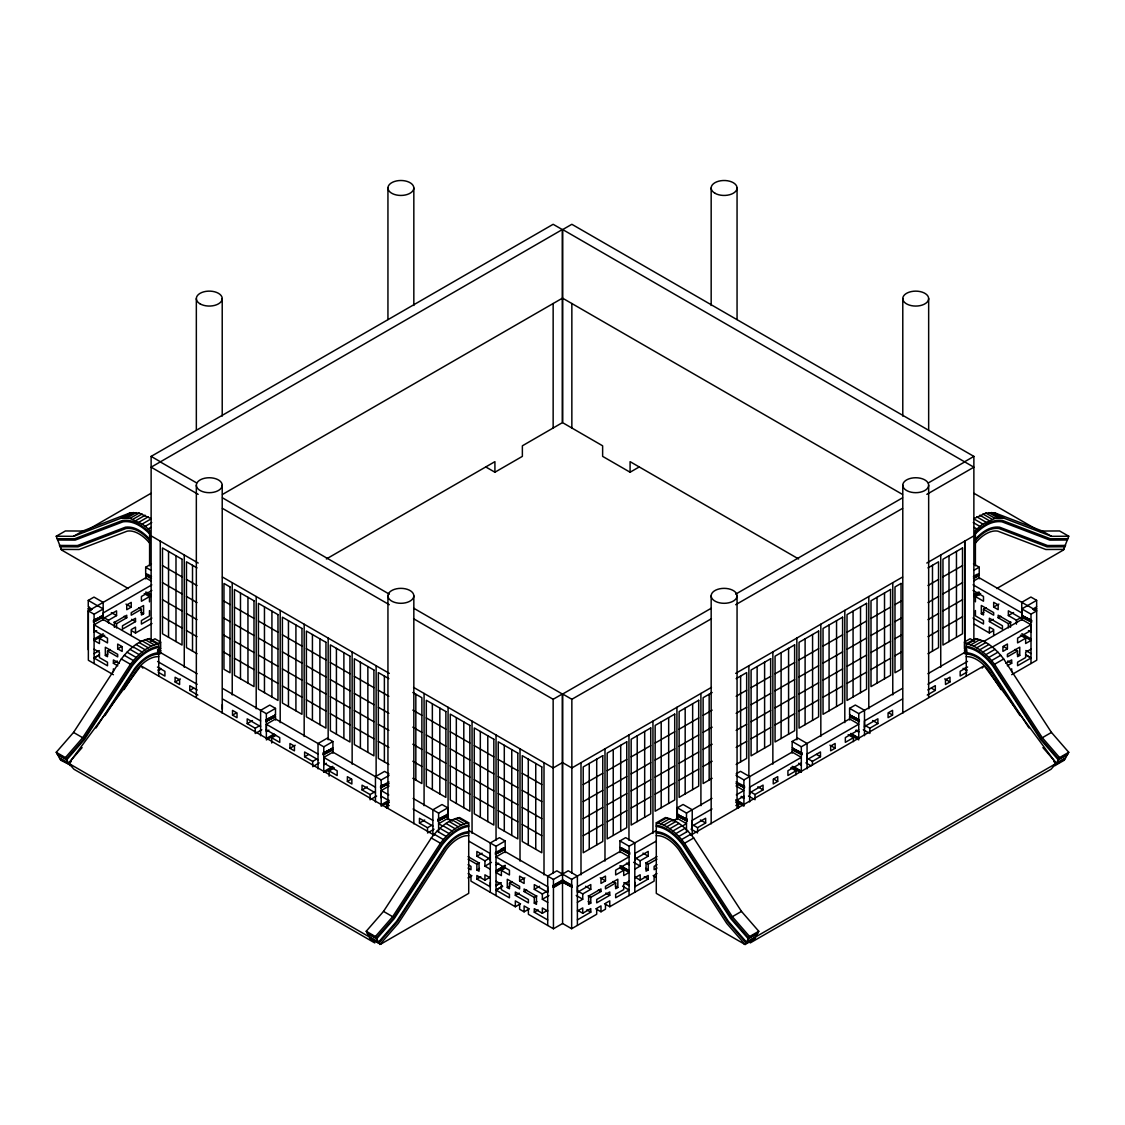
<?xml version="1.0" encoding="UTF-8"?>
<svg xmlns="http://www.w3.org/2000/svg" width="1125" height="1125" viewBox="0 0 1125 1125"><rect width="100%" height="100%" fill="white"/><g stroke="black" fill="none" stroke-linecap="round" stroke-linejoin="round"><path stroke-width="1.5" d="M973.87 641.039L973.87 456.398L571.852 224.297L562.697 229.57L562.697 422.705L602.634 445.809L602.634 456.37L630.084 472.219L630.084 461.658L798.637 558.97M94.092 663.567L94.092 624.811L103.247 619.523L141.244 641.461M103.106 620.367L103.148 612.956L151.791 584.873M332.916 753.173L332.916 749.742L323.198 754.692L323.198 753.047L332.916 748.097L332.916 741.544L323.775 746.831L275.498 718.973L266.358 724.261L266.316 731.616L268.931 730.111M389.039 775.448L381.192 779.977L332.916 752.133L323.775 757.406L323.733 764.775L326.348 763.256M381.15 797.92L381.192 790.566L389.039 786.038M634.767 860.906L634.809 853.495L656.086 841.205M692.184 827.747L692.227 820.336L711.984 808.931M749.602 794.602L749.644 787.191L801.323 757.35L792.169 752.077L743.906 779.92L736.059 775.392M807.019 761.456L807.061 754.045L858.741 724.205L849.6 718.917L801.323 746.775L792.169 741.487L792.169 748.041L801.9 752.991L801.9 754.636L792.169 749.686L792.169 753.117M864.45 728.297L864.492 720.886L902.489 698.948M490.289 886.598L490.331 882.394M1031.006 663.511L1031.006 624.755L1021.852 619.467L983.855 641.405M996.652 588.572L1063.406 550.027L1068.75 536.231L1059.595 530.958L1042.312 531.042L994.542 512.775L985.88 513.098L973.688 518.78L982.828 524.053L995.034 518.386L1003.683 518.062L1051.467 536.33L1068.75 536.231M758.77 931.261L749.616 936.548L745.088 944.494L656.283 893.362L656.283 822.825L665.423 817.552C677.278 819.802 686.587 828.717 693.703 837.97L741.487 911.405L758.77 931.261L754.242 939.206L745.088 944.494L726.736 923.4L678.67 849.53A30.727 17.747 60 0 0 656.705 835.622L656.283 835.664M1059.483 762.188L1054.252 765.197L1055.067 765.534L1059.595 757.589L1068.75 752.302L1051.467 732.431L1003.683 658.997C996.567 649.758 987.258 640.842 975.403 638.578L966.263 643.866L966.263 675.872M1055.067 765.534L1064.222 760.247L1068.75 752.302M124.003 689.583L136.35 670.556A30.727 17.747 -60 0 1 158.316 656.648L158.737 656.691M65.517 762.188L70.748 765.197L60.778 760.247L56.25 752.302L73.533 732.431L121.317 658.997C128.433 649.758 137.742 640.842 149.597 638.578L158.737 643.866L158.737 675.872M69.933 765.534L65.405 757.589L82.688 737.719L130.458 664.284C137.588 655.031 146.897 646.116 158.737 643.866M96.005 727.945L134.578 668.672C140.512 661.008 148.598 653.428 158.737 652.711M105.047 715.584L135.169 669.291C140.92 661.866 148.852 654.469 158.737 654.019M383.513 911.405L431.297 837.97C438.412 828.717 447.722 819.802 459.577 817.552L468.717 822.825L468.717 893.362L380.728 944.17L370.758 939.206L366.23 931.261L383.513 911.405L392.667 916.678L440.438 843.244C447.567 834.005 456.877 825.089 468.717 822.825M68.822 763.425L369.647 937.111L374.766 942.919L73.941 769.233L68.822 763.425L140.836 665.761L434.067 835.059M975.403 543.122L975.825 542.602A30.727 17.747 -60 0 1 997.805 531.141L1045.856 549.506L1064.222 549.408M82.097 747.591L68.569 763.13L59.414 757.856M71.283 761.316L69.019 763.931L59.864 758.644M468.717 835.664L468.295 835.622A30.727 17.747 -60 0 0 446.33 849.53L398.264 923.4L379.913 944.494L375.384 936.548L392.667 916.678M982.125 668.081L984.164 665.761L1056.178 763.425L1051.059 769.233L750.234 942.919L755.353 937.111L1056.178 763.425M975.403 539.142C981.478 532.462 990 525.923 999.577 527.189L1047.544 545.527L1065.586 545.442M975.403 540.45C981.281 533.827 989.592 527.288 998.986 528.497L1046.995 546.848L1065.136 546.75M982.828 524.053L975.403 530.297L975.403 565.791M975.403 532.603C982.477 525.544 992.095 518.962 1002.586 520.509L1050.413 538.791L1067.906 538.692M975.403 533.855C982.294 526.894 991.702 520.327 1001.995 521.817L1049.85 540.112L1067.456 540.014M151.13 641.039L151.13 456.398L553.148 224.297L562.303 229.57L562.303 422.705L522.366 445.809L522.366 456.37L494.916 472.219L485.761 466.945M562.303 229.57L151.13 467.184L198.155 494.339M56.25 536.231L65.405 530.958L82.688 531.042L130.458 512.775L139.12 513.098L151.312 518.78L142.172 524.053L129.966 518.386L121.317 518.062L73.533 536.33L56.25 536.231L61.594 550.027L128.348 588.572M73.533 536.33L82.688 531.042M84.009 531.97L150.863 493.383M121.317 518.062L130.458 512.775M124.27 517.767L133.411 512.48M127.055 517.88L136.209 512.592M129.966 518.386L139.12 513.098M132.961 519.258L142.116 513.97M136.012 520.509L145.167 515.222M139.092 522.112L148.233 516.825M142.172 524.053L145.223 526.331L151.748 522.562M145.223 526.331L148.205 528.919L150.82 527.4M222.511 494.423L562.303 298.238M92.18 609.216L88.256 606.952L88.256 600.398L93.994 597.094L103.148 602.367L103.247 619.523M150.905 576.83L145.673 573.806L145.673 567.253L151.425 563.934M145.673 573.806L146.25 575.114L151.481 578.138M88.256 649.744L88.256 608.597L91.448 609.778M145.673 578.883L146.25 575.114M113.4 674.719L88.355 660.262L88.355 610.917L145.673 577.842L150.905 580.852M88.355 610.917L94.092 614.222L103.247 608.948L97.509 605.63M103.247 617.133L93.516 622.097L93.516 620.452L97.439 618.188M100.055 616.683L103.247 615.502L93.516 620.452M93.516 622.097L102.67 616.809L102.67 615.164M103.148 618.595L116.564 610.861L116.564 615.6L108.506 620.255L108.506 622.898M151.847 590.484L141.412 596.503L141.412 601.256L149.47 596.602L149.47 601.875M131.231 607.134L126.745 609.722L126.745 604.983L131.231 602.381L131.231 607.134L126 604.111M94.05 632.166L96.666 630.661M113.948 622.167L116.564 623.672L126.745 617.794L126.745 615.248L114.398 622.378L114.398 627.328M141.412 609.314L131.231 615.206L131.231 612.661L143.578 605.531L143.578 613.786L141.412 615.038L141.412 609.314L138.811 607.809M94.05 639.028L103.205 633.755M103.247 635.203L94.092 640.491L99.45 643.57L99.45 638.297L104.681 635.273M135.52 621.605L122.456 629.156L122.456 625.795L135.52 618.258L135.52 621.605L131.597 619.341M151.847 618.075L141.412 624.094L141.412 620.564L149.47 615.909L149.47 610.58M94.05 653.611L99.281 650.587M131.597 630.759L135.52 633.023L151.959 623.531M94.092 657.858L99.323 654.848M99.323 655.031L94.092 658.041L107.508 665.789L107.508 662.245L99.45 657.605L99.45 652.275L94.092 649.181M107.508 651.009L117.689 656.888L117.689 654.342L105.342 647.227L105.342 655.481L107.508 656.719L107.508 651.009L110.123 649.505M105.342 655.481L107.958 653.977M117.689 648.83L122.175 651.417L122.175 646.664L117.689 644.077L117.689 648.83L121.613 646.566M151.003 641.039L154.927 638.775L160.664 642.094L160.664 648.647L158.048 650.166M119.208 663.3L113.4 659.939L113.4 663.3L117.323 661.036M156.741 644.358L160.664 642.094M157.472 649.828L160.664 648.647M157.472 651.473L160.664 650.292L160.664 653.723M158.048 651.797L160.664 650.292M158.048 654.188L160.664 652.683L197.142 673.734M326.363 558.97L494.916 461.658L494.916 472.219M158.048 669.867L160.664 668.348M158.175 670.683L160.791 669.178M175.106 681.975L179.592 684.562L179.592 679.823L175.106 677.236L175.106 681.975L180.338 678.952M197.227 690.005L189.788 685.702L189.788 690.441L193.711 688.177M630.084 472.219L639.239 466.945M232.523 715.12L237.023 717.722L237.023 712.969L232.523 710.381L232.523 715.12L236.447 712.856M260.606 726.595L247.205 718.847L247.205 723.6L252.436 720.577M222.637 688.458L266.358 713.672L275.498 708.398L275.498 714.952L265.781 719.902L265.781 721.547L275.498 716.597L275.498 720.014M265.781 719.902L275.498 714.952M265.781 721.547L275.498 716.597M247.205 723.6L255.263 728.255L260.494 725.231M256.57 732.783L261.802 729.759M266.316 738.478L274.148 733.95M266.358 739.941L275.498 734.653M271.702 743.02L271.702 737.747L275.625 735.483M289.941 748.28L294.441 750.867L294.441 746.114L289.941 743.527L289.941 748.28L295.172 745.256M318.023 759.741L304.622 752.006L304.622 756.745L308.545 754.481M323.198 753.047L332.916 748.097M323.198 754.692L332.916 749.742M304.622 756.745L312.68 761.4L316.603 759.136M312.68 766.688L319.219 762.905M323.733 771.638L332.873 766.35M325.083 772.327L332.916 767.798M329.119 776.18L329.119 770.892L334.35 767.869M347.372 781.425L351.858 784.012L351.858 779.273L347.372 776.686L347.372 781.425L351.281 779.161M375.455 792.9L362.039 785.152L362.039 789.905L367.27 786.881M389.039 783.647L380.616 787.837L380.616 786.206L383.231 784.688M380.616 786.206L389.039 782.002M380.616 787.837L388.463 783.309M362.039 789.905L370.097 794.545L375.328 791.536M371.405 799.073L376.636 796.064M413.578 618.722L553.148 699.3L562.303 694.012L562.303 874.87M964.73 461.686L973.87 456.398M562.697 874.87L562.697 694.012L711.366 608.175M735.638 594.169L902.531 497.827M928.322 482.934L964.73 461.911M381.15 804.783L388.997 800.255M381.192 806.231L389.039 801.703M386.536 808.003L386.536 804.038L389.152 802.533M562.697 694.012L571.852 699.3L711.422 618.722M735.694 604.702L902.573 508.359M926.845 494.339L973.87 467.184L562.697 229.57M432.872 826.045L419.456 818.297L419.456 823.05L424.688 820.027M413.142 798.441L438.609 813.122L447.764 807.848L447.764 814.402L438.033 819.352L438.033 820.997L447.764 816.047L447.764 819.464M438.033 819.352L447.764 814.402M438.033 820.997L447.764 816.047M419.456 823.05L427.514 827.705L431.438 825.441M427.514 832.978L434.053 829.209M562.303 762.694L553.148 767.967L413.564 687.375M711.436 687.375L571.852 767.967L562.697 762.694M735.694 673.369L902.545 577.041M926.803 563.034L973.87 535.866M712.153 692.508L703.125 697.711L703.125 783.534L712.153 778.317M736.144 678.656L746.663 672.581L746.663 758.391L736.144 764.466M927.998 567.886L938.531 561.811L938.531 647.62L927.998 653.695M583.214 784.575L602.761 773.283M607.191 770.738L626.752 759.445M631.167 756.886L650.728 745.594M655.158 743.034L674.719 731.742M679.134 729.197L698.695 717.905M703.125 715.345L712.153 710.128M736.144 696.277L746.663 690.202M751.092 687.656L770.653 676.364M775.069 673.805L794.63 662.513M799.059 659.953L818.606 648.661M823.036 646.116L842.597 634.823M847.027 632.264L866.573 620.972M871.003 618.413L890.564 607.12M894.994 604.575L901.041 601.087M927.998 585.506L938.531 579.431M942.961 576.872L962.508 565.594M490.289 859.191L476.873 851.456L476.873 856.195L482.105 853.186M973.997 570.22L979.228 567.197L979.228 573.75L973.997 576.773M469.041 830.714L496.027 846.281L505.181 840.994L505.181 847.547L495.45 852.511L495.45 854.142L505.181 849.192L505.181 852.623M583.214 801.619L602.761 790.327M607.191 787.781L626.752 776.489M631.167 773.93L650.728 762.638M655.158 760.078L674.719 748.8M679.134 746.241L698.695 734.948M703.125 732.389L712.153 727.172M736.144 713.334L746.663 707.259M751.092 704.7L770.653 693.408M775.069 690.848L794.63 679.556M799.059 677.011L818.606 665.719M823.036 663.159L842.597 651.867M847.027 649.308L866.573 638.016M871.003 635.47L890.564 624.178M894.994 621.619L901.041 618.131M927.998 602.564L938.531 596.475M942.961 593.93L962.508 582.638M973.42 576.436L977.344 574.172M500.681 849.488L503.297 847.983M468.141 859.233L476.873 864.267L479.489 862.762M973.42 578.081L978.652 575.058L979.228 578.827M495.45 854.142L505.181 849.192M476.873 856.195L484.931 860.85L490.163 857.827M973.997 578.405L979.228 575.395M973.997 580.795L979.228 577.786L1027.491 605.63M476.873 864.267L476.873 869.977L479.489 868.472M484.931 860.85L484.931 866.137L491.47 862.355M468 877.936L471.923 875.672M496.027 864.745L498.642 863.241M490.163 877.134L484.931 880.158L476.873 875.503L476.873 879.047L480.797 876.783M583.214 818.677L602.761 807.384M607.191 804.825L626.752 793.533M631.167 790.973L650.728 779.681M655.158 777.136L674.719 765.844M679.134 763.284L698.695 751.992M703.125 749.433L712.153 744.23M736.144 730.378L746.663 724.303M751.092 721.744L770.653 710.452M775.069 707.892L794.63 696.614M799.059 694.055L818.606 682.762M823.036 680.203L842.597 668.911M847.027 666.366L866.573 655.073M871.003 652.514L890.564 641.222M894.994 638.663L901.041 635.175M927.998 619.608L938.531 613.533M942.961 610.973L962.508 599.681M973.997 594.534L977.92 592.27M496.027 870.609L505.181 865.322M973.997 595.041L979.228 592.031L979.228 595.097M496.027 871.116L505.181 865.828M505.181 867.263L496.027 872.536L501.384 875.63L501.384 870.342L505.294 868.078M973.997 596.475L979.228 593.452M975.431 601.833L975.431 596.545L980.648 593.522M496.027 885.178L499.95 882.914M496.027 885.684L501.258 882.675M583.214 835.72L602.761 824.428M607.191 821.869L626.752 810.577M631.167 808.031L650.728 796.739M655.158 794.18L674.719 782.888M679.134 780.328L698.695 769.036M703.125 766.491L712.153 761.273M736.144 747.422L746.663 741.347M751.092 738.788L770.653 727.495M775.069 724.95L794.63 713.658M799.059 711.098L818.606 699.806M823.036 697.247L842.597 685.969M847.027 683.409L866.573 672.117M871.003 669.558L890.564 658.266M894.994 655.72L901.041 652.219M927.998 636.652L938.531 630.577M942.961 628.017L962.508 616.725M496.027 889.917L502.566 886.148M502.566 886.331L496.027 890.1L509.442 897.834L509.442 894.305L501.384 889.65L501.384 884.32L496.027 881.227M509.442 883.069L519.623 888.947L519.623 886.402L507.277 879.272L507.277 887.527L509.442 888.778L509.442 883.069L512.044 881.55M983.489 609.258L993.67 615.15L993.67 612.605L981.323 605.475L981.323 613.73L983.489 614.981L983.489 609.258L986.105 607.753M507.277 887.527L509.892 886.022M981.323 613.73L983.939 612.225M519.623 880.875L524.109 883.462L524.109 878.723L519.623 876.136L519.623 880.875L524.855 877.866M993.67 607.078L998.156 609.666L998.156 604.927L993.67 602.325L993.67 607.078L998.902 604.055M515.334 895.359L528.398 902.897L528.398 899.536L515.334 891.998L515.334 895.359L519.258 893.095M989.381 621.548L1002.445 629.1L1002.445 625.739L989.381 618.202L989.381 621.548L993.305 619.284M524.109 891.534L534.291 897.412L534.291 903.136L536.456 904.373L536.456 896.119L524.109 888.989L524.109 891.534L526.725 890.03M1010.503 627.272L1010.503 622.322L998.156 615.192L998.156 617.737L1000.772 616.233M1022.33 610.847L1021.753 618.539L1008.352 610.805L1008.352 615.544L1013.569 612.534M577.392 925.397L577.392 886.641L629.072 856.814L619.917 851.527L571.655 879.37L556.861 870.834L547.706 876.108L547.706 892.35L534.291 884.602L534.291 889.355L539.522 886.331M619.917 852.567L619.917 849.136L629.648 854.086L629.648 852.455L619.917 847.491L619.917 840.938L625.655 837.633L634.809 842.906L634.809 892.252M677.334 819.422L677.334 815.991L687.066 820.941L687.066 819.295L677.334 814.345L677.334 807.792L683.086 804.473L692.227 809.761L692.227 835.102M736.186 773.817L740.503 771.328L749.644 776.602L749.644 801.942M792.169 741.487L797.92 738.169L807.061 743.456L807.061 768.797M849.6 719.958L849.6 716.541L859.317 721.491L859.317 719.845L849.6 714.895L849.6 708.342L855.337 705.023L864.492 710.311L864.492 735.652M967.05 650.109L964.434 648.591L964.434 642.038L970.172 638.719L974.095 640.983M1032.722 609.173L1036.645 606.909L1036.645 600.342L1021.852 608.892L1021.852 615.445L1031.569 620.395L1031.569 622.041L1021.852 617.091L1021.852 619.467M547.706 925.453L547.706 886.697L496.027 856.87L505.181 851.583L553.444 879.427L562.598 874.153M656.283 822.825L657.661 823.036L666.816 817.762M966.263 643.866L967.641 644.077L976.795 638.789M974.377 624.305L989.381 632.967L993.305 630.703M468.127 873.619L470.981 875.264L470.981 881.156L515.334 906.764L520.566 903.755M552.867 885.656L562.022 880.369L572.217 885.6L572.217 887.231L562.022 882.014L552.867 887.288L552.867 885.656L563.077 880.312L572.217 885.6M657.661 823.036L660.656 823.922L669.797 818.634M967.641 644.077L970.636 644.948L979.777 639.675M619.917 847.491L620.494 848.798L629.648 854.086M677.334 814.345L687.066 819.295M792.169 748.041L801.9 752.991M849.6 714.895L859.317 719.845M1021.852 615.445L1031.569 620.395M998.156 617.737L1008.352 623.616L1010.967 622.111M534.291 897.412L536.906 895.908M1033.453 609.722L1036.645 608.541L1036.744 660.206L1011.698 674.663M534.291 889.355L542.348 893.995L547.58 890.986M562.5 882.281L562.598 923.498L553.444 928.772L553.444 887.625L563.077 881.958L563.077 880.312M677.334 815.991L687.066 820.941M792.169 749.686L801.9 754.636M849.6 716.541L859.317 721.491M964.434 653.667L965.011 648.267M1008.352 615.544L1016.409 620.198L1021.627 617.189M1021.852 617.091L1031.569 622.041M1034.03 610.045L1036.645 608.541M660.656 823.922L663.708 825.159L672.848 819.886M970.636 644.948L973.688 646.2L982.828 640.913M619.917 840.938L629.072 846.225L656.058 830.658M672.778 821.011L677.334 818.381L686.489 823.655L681.933 826.284M677.334 807.792L686.489 813.08L711.956 798.384M849.6 708.342L858.741 713.616L902.447 688.402M927.956 673.678L964.434 652.627L967.05 654.131M1036.645 600.342L1030.908 597.038L1021.753 602.311L1021.753 608.864L1031.006 614.166L1036.744 610.861L1027.589 605.573M534.291 903.136L536.906 901.617M663.708 825.159L666.788 826.777L675.928 821.489M973.688 646.2L976.767 647.803L985.908 642.53M542.348 893.995L542.348 899.283L548.888 895.514M515.334 906.764L515.334 900.872L519.623 903.361L519.623 909.253L524.109 911.841L529.341 908.817M666.788 826.777L669.867 828.717L679.008 823.444M976.767 647.803L979.833 649.758L988.987 644.47M736.059 781.945L744.483 786.15L744.483 787.781L736.059 783.591M669.867 828.717L672.905 830.995L682.059 825.708M979.833 649.758L982.884 652.036L992.039 646.748M736.312 794.897L743.906 790.509L736.059 785.981M927.984 684.225L967.5 661.416M991.477 647.564L1031.006 624.755M547.58 910.294L542.348 913.303L534.291 908.662L534.291 912.192L538.214 909.928M672.905 830.995L675.9 833.569L685.055 828.295M982.884 652.036L985.88 654.609L995.034 649.322M629.072 862.453L615.656 870.202L615.656 874.941L623.714 870.286L623.714 875.573L629.072 872.48L619.917 867.206M634.809 859.134L648.211 851.4L648.211 856.139L640.167 860.794L634.936 857.77M692.227 825.989L705.642 818.241L705.642 822.994L697.584 827.648L693.661 825.384M736.453 800.452L743.906 796.148M749.644 792.844L763.059 785.095L763.059 789.848L755.002 794.489L749.77 791.48M801.323 763.003L787.922 770.738L787.922 775.491L795.98 770.836L795.98 774.802M807.061 759.684L820.477 751.95L820.477 756.689L812.419 761.344L808.495 759.08M858.741 729.858L845.339 737.592L845.339 742.345L853.397 737.691L853.397 741.642M864.492 726.539L877.894 718.791L877.894 723.544L869.836 728.198L864.605 725.175M927.858 689.948L935.311 685.645L935.311 690.384L927.253 695.039M967.627 666.998L960.173 671.288L960.173 676.041L966.881 672.159M675.9 833.569L678.811 836.437L687.966 831.15M985.88 654.609L988.791 657.464L997.945 652.191M577.519 890.93L582.736 893.939L590.794 889.298L590.794 884.545L577.392 892.294L577.392 876.066L568.237 870.778L562.5 874.097L562.598 880.706M605.475 880.819L600.989 883.406L600.989 878.667L605.475 876.08L605.475 880.819L600.244 877.809M735.877 805.542L738.563 803.981L738.563 807.947M777.727 781.369L773.241 783.956L773.241 779.217L777.727 776.63L777.727 781.369L773.803 779.105M835.144 748.223L830.658 750.811L830.658 746.072L835.144 743.47L835.144 748.223L829.927 745.2M892.561 715.064L888.075 717.666L888.075 712.913L892.561 710.325L892.561 715.064L888.652 712.8M949.992 681.919L945.492 684.506L945.492 679.767L949.992 677.18L949.992 681.919L944.761 678.895M1007.409 648.773L1002.923 651.361L1002.923 646.608L1007.409 644.02L1007.409 648.773L1003.486 646.509M1021.852 635.147L1031.006 640.434L1025.648 643.514L1025.648 638.241L1017.591 642.881L1017.591 638.142L1031.006 630.394L1031.006 622.364M678.811 836.437L681.609 839.545L690.75 834.258M988.791 657.464L991.589 660.572L1000.73 655.298M690.933 835.059L984.164 665.761M577.392 902.32L582.736 899.227L582.736 893.939M634.809 869.161L640.167 866.081L640.167 860.794M657.028 856.575L646.059 862.917L646.059 871.172L648.211 869.92L648.211 864.211L656.944 859.177M590.794 897.356L600.989 891.478L600.989 888.933L588.642 896.063L588.642 904.317L590.794 903.08L590.794 897.356L588.178 895.852M615.656 883.012L605.475 888.891L605.475 886.345L617.822 879.216L617.822 887.47L615.656 888.722L615.656 883.012L613.041 881.494M681.609 839.545L684.562 843.244L693.703 837.97M991.589 660.572L994.542 664.284L1003.683 658.997M1017.591 650.953L1007.409 656.831L1007.409 654.3L1019.756 647.17L1019.756 655.425L1017.591 656.677L1017.591 650.953L1014.975 649.448M657.014 864.661L654.117 866.334L654.117 869.695L657.014 868.008M1005.891 663.244L1011.698 659.883L1011.698 663.244L1007.339 665.761M577.392 911.011L582.736 907.917L582.736 913.247L577.519 910.237M629.072 881.17L623.714 884.264L623.714 889.594L615.656 894.248L615.656 897.778L629.072 890.044L622.533 886.092M634.809 877.866L640.167 874.772L640.167 880.102L634.936 877.078M1031.006 649.125L1025.648 652.219L1025.648 657.548L1017.591 662.189L1017.591 665.733L1031.006 657.984L1025.775 654.975M609.764 895.303L596.7 902.841L596.7 899.48L609.764 891.942L609.764 895.303L605.841 893.039M582.736 913.247L590.794 908.606L590.794 912.136L577.392 919.884M640.167 880.102L648.211 875.447L648.211 878.991L634.809 886.725M656.972 873.563L654.117 875.208L654.117 881.1L609.764 906.722L604.533 903.698M562.5 923.442L571.655 928.716L596.7 914.259L596.7 908.367L600.989 905.892L600.989 911.784L605.475 909.197L605.475 903.305L609.764 900.83L609.764 906.722M684.562 843.244L732.333 916.678L741.487 911.405M994.542 664.284L1042.312 737.719L1051.467 732.431M757.927 932.752L748.772 938.039L731.292 917.93L683.452 844.425C676.659 835.566 667.673 827.086 656.283 825.131M1067.906 753.792L1058.752 759.066L1041.272 738.97L993.431 665.452C986.639 656.606 977.653 648.112 966.263 646.172M757.477 933.553L748.322 938.827L730.73 918.605L682.875 845.044C676.237 836.423 667.42 828.141 656.283 826.383M1067.456 754.58L1058.302 759.867L1040.709 739.645L992.855 666.084C986.217 657.45 977.4 649.181 966.263 647.423M755.606 936.816L746.452 942.103L728.423 921.375L680.442 847.631C674.508 839.981 666.422 832.387 656.283 831.684M1065.586 757.856L1056.431 763.13L1042.903 747.591M755.156 937.617L746.002 942.891L727.861 922.036L679.866 848.264C674.1 840.839 666.169 833.442 656.283 832.978M1065.136 758.644L1055.981 763.931L1053.717 761.316M744.272 944.17L749.503 941.147M60.778 760.247L61.594 759.923M370.758 939.206L371.573 938.883M158.737 646.172C147.347 648.112 138.361 656.606 131.569 665.452L83.728 738.97L66.248 759.066L57.094 753.792M158.737 647.423C147.6 649.181 138.783 657.45 132.145 666.084L84.291 739.645L66.698 759.867L57.544 754.58M468.717 825.131C457.327 827.086 448.341 835.566 441.548 844.425L393.708 917.93L376.228 938.039L367.073 932.752M468.717 826.383C457.58 828.141 448.762 836.423 442.125 845.044L394.27 918.605L376.678 938.827L367.523 933.539M966.263 656.691L966.684 656.648A30.727 17.747 60 0 1 988.65 670.556L1000.997 689.583M468.717 831.684C458.578 832.387 450.492 839.981 444.558 847.631L396.577 921.375L378.548 942.103L369.394 936.816M468.717 832.978C458.831 833.442 450.9 840.825 445.134 848.264L397.139 922.036L378.998 942.891L369.844 937.617M57.094 538.692L74.588 538.791L122.414 520.509C132.905 518.962 142.523 525.544 149.597 532.603M57.544 540.014L75.15 540.112L123.005 521.817C133.298 520.327 142.706 526.894 149.597 533.855M59.414 545.442L77.456 545.527L125.423 527.189C135 525.923 143.522 532.462 149.597 539.142M59.864 546.75L78.005 546.848L126.014 528.497C135.408 527.288 143.719 533.827 149.597 540.45M60.778 549.408L79.144 549.506L127.195 531.141A30.727 17.747 60 0 1 149.175 542.602L149.597 543.122M966.263 652.711C976.402 653.428 984.488 661.008 990.422 668.672L1028.995 727.945M966.263 654.019C976.148 654.469 984.08 661.866 989.831 669.291L1019.953 715.584M1063.406 759.923L1064.222 760.247M753.427 938.883L754.242 939.206M1042.312 531.042L1051.467 536.33M974.138 493.383L1040.991 531.97M994.542 512.775L1003.683 518.062M991.589 512.48L1000.73 517.767M988.791 512.592L997.945 517.88M985.88 513.098L995.034 518.386M982.884 513.97L992.039 519.258M979.833 515.222L988.987 520.509M976.767 516.825L985.908 522.112M973.252 522.562L979.777 526.331M974.18 527.4L976.795 528.919M562.697 298.238L902.489 494.423M973.491 563.878L979.228 567.197M979.228 573.75L978.652 575.058M1036.645 606.909L1036.069 608.217M973.111 584.817L1021.753 612.9L1021.795 620.311M973.055 590.428L983.489 596.447L983.489 601.2L975.431 596.545M1028.433 630.605L1031.048 632.109M1021.894 633.698L1031.048 638.972M1020.417 635.217L1025.648 638.241M973.055 618.019L983.489 624.038L983.489 620.508L975.431 615.853L975.431 610.523M1025.817 650.531L1031.048 653.555M1025.775 654.792L1031.006 657.802M1017.141 653.92L1019.756 655.425M1007.775 660.98L1011.698 663.244M964.434 642.038L968.358 644.302M964.434 650.236L967.05 651.741M964.434 668.292L967.05 669.811M963 668.362L966.923 670.627M931.388 688.134L935.311 690.384M872.662 720.52L877.894 723.544M863.297 729.703L868.528 732.727M856.125 730.083L858.741 731.587M856.125 730.589L858.741 732.094M850.908 733.416L858.741 737.944M850.908 733.922L858.741 738.45M849.6 734.597L858.741 739.884M848.166 734.667L853.397 737.691M816.553 754.425L820.477 756.689M805.88 762.848L811.111 765.872M798.708 763.228L801.323 764.747M798.708 763.734L801.323 765.239M793.477 766.575L801.323 771.103M792.169 766.322L801.323 771.609M792.169 767.742L800.016 772.27M790.748 767.812L795.98 770.836M757.828 786.825L763.059 789.848M736.636 783.253L744.483 787.781M748.462 796.008L753.694 799.017M741.291 796.388L743.906 797.892M741.291 796.88L743.906 798.398M151.13 456.398L160.27 461.686M160.27 461.911L196.678 482.934M222.469 497.827L389.363 594.169M413.634 608.175L562.303 694.012M736.059 799.72L743.906 804.248M736.059 800.227L743.906 804.755M736.059 801.661L743.906 806.175M735.947 802.477L738.563 803.981M222.427 508.359L389.306 604.702M700.411 819.97L705.642 822.994M691.045 829.153L697.584 832.922M151.13 535.866L198.197 563.034M222.455 577.041L389.306 673.369M197.002 567.886L186.469 561.811L186.469 647.62L197.002 653.695M388.856 678.656L378.338 672.581L378.338 758.391L388.856 764.466M412.847 692.508L421.875 697.711L421.875 783.534L412.847 778.317M162.492 565.594L182.039 576.872M186.469 579.431L197.002 585.506M223.959 601.087L230.006 604.575M234.436 607.12L253.997 618.413M258.427 620.972L277.973 632.264M282.403 634.823L301.964 646.116M306.38 648.661L325.941 659.953M330.37 662.513L349.931 673.805M354.347 676.364L373.908 687.656M378.338 690.202L388.856 696.277M412.847 710.128L421.875 715.345M426.305 717.905L445.866 729.197M450.281 731.742L469.842 743.034M474.272 745.594L493.833 756.886M498.248 759.445L517.809 770.723M522.239 773.283L541.786 784.575M642.994 853.13L648.211 856.139M145.673 567.253L150.905 570.277M162.492 582.638L182.039 593.93M186.469 596.475L197.002 602.564M223.959 618.131L230.006 621.619M234.436 624.178L253.997 635.47M258.427 638.016L277.973 649.308M282.403 651.867L301.964 663.159M306.38 665.719L325.941 677.011M330.37 679.556L349.931 690.848M354.347 693.408L373.908 704.7M378.338 707.259L388.856 713.334M412.847 727.172L421.875 732.389M426.305 734.948L445.866 746.241M450.281 748.8L469.842 760.078M474.272 762.638L493.833 773.93M498.248 776.489L517.809 787.781M522.239 790.327L541.786 801.619M621.802 847.927L628.341 851.695M147.558 574.228L151.481 576.492M645.609 862.706L648.211 864.211M145.673 575.452L150.905 578.461M645.609 868.416L648.211 869.92M633.628 862.313L640.167 866.081M653.175 875.616L655.791 877.12M626.456 863.184L629.072 864.703M644.302 876.727L648.211 878.991M162.492 599.681L182.039 610.973M186.469 613.533L197.002 619.608M223.959 635.175L230.006 638.663M234.436 641.222L253.997 652.514M258.427 655.073L277.973 666.366M282.403 668.911L301.964 680.203M306.394 682.762L325.941 694.055M330.37 696.614L349.931 707.892M354.347 710.452L373.908 721.744M378.338 724.303L388.856 730.378M412.847 744.23L421.875 749.433M426.305 751.992L445.866 763.284M450.281 765.844L469.842 777.136M474.272 779.681L493.833 790.973M498.248 793.533L517.809 804.825M522.239 807.384L541.786 818.677M621.225 866.025L629.072 870.553M146.981 592.327L150.905 594.591M619.917 865.772L629.072 871.059M145.673 592.087L150.905 595.097M145.673 593.508L150.905 596.531M144.253 593.578L149.47 596.602M619.791 868.022L623.714 870.286M625.148 882.858L629.072 885.122M623.841 882.619L629.072 885.628M162.492 616.725L182.039 628.017M186.469 630.577L197.002 636.652M223.959 652.219L230.006 655.72M234.436 658.266L253.997 669.558M258.427 672.117L277.973 683.409M282.403 685.969L301.964 697.247M306.394 699.806L325.941 711.098M330.37 713.658L349.931 724.95M354.347 727.495L373.908 738.788M378.338 741.347L388.856 747.422M412.847 761.273L421.875 766.491M426.305 769.036L445.866 780.328M450.281 782.888L469.842 794.18M474.272 796.739L493.833 808.031M498.248 810.577L517.809 821.869M522.239 824.428L541.786 835.72M140.963 612.281L143.578 613.786M615.206 885.966L617.822 887.47M124.13 616.289L126.745 617.794M598.373 889.973L600.989 891.478M585.577 886.275L590.794 889.298M111.333 612.591L116.564 615.6M275.498 708.398L269.761 705.08L260.606 710.367L260.606 735.708M332.916 741.544L327.178 738.225L318.023 743.513L318.023 768.853M388.898 773.873L384.595 771.384L375.455 776.658L375.455 801.998M447.764 807.848L442.012 804.53L432.872 809.817L432.872 835.158M505.181 840.994L499.43 837.675L490.289 842.963L490.289 892.308M88.256 600.398L97.411 605.686M148.205 638.789L157.359 644.077M458.184 817.762L467.339 823.036M145.223 639.675L154.364 644.948M455.203 818.634L464.344 823.922M505.181 847.547L504.605 848.855M563.077 881.958L572.217 887.231M88.256 608.597L90.872 610.102M102.67 616.809L108.506 620.255M142.172 640.913L151.312 646.2M452.152 819.886L461.292 825.159M452.32 821.067L447.764 818.438L438.609 823.711L443.166 826.341M588.178 901.561L590.794 903.08M139.092 642.53L148.233 647.803M449.072 821.489L458.212 826.777M576.211 895.458L582.736 899.227M595.758 908.761L600.989 911.784M136.012 644.47L145.167 649.758M445.992 823.444L455.133 828.717M132.961 646.748L142.116 652.036M442.941 825.708L452.095 830.995M94.092 624.811L133.608 647.62M157.598 661.472L197.114 684.281M222.609 699.005L260.606 720.942M266.358 724.261L318.023 754.102M323.775 757.406L375.455 787.247M381.192 790.566L388.786 794.953M413.114 808.987L432.872 820.392M469.012 841.261L490.289 853.552L490.331 860.962M586.884 909.872L590.794 912.136M129.966 649.322L139.12 654.609M439.945 828.295L449.1 833.569M157.472 667.041L164.925 671.344L164.925 676.097L158.203 672.216M266.358 729.914L279.759 737.648L279.759 742.387L271.702 737.747M323.775 763.059L337.177 770.794L337.177 775.547L329.119 770.892M381.192 796.205L388.645 800.508M496.027 862.509L509.442 870.244L509.442 874.997L501.384 870.342M127.055 652.191L136.209 657.464M437.034 831.15L446.189 836.437M99.45 638.297L107.508 642.938L107.508 638.198L94.092 630.45L94.092 622.42M189.788 690.441L197.845 695.095M386.536 804.038L389.222 805.598M124.27 655.298L133.411 660.572M434.25 834.258L443.391 839.545M468.07 856.631L479.039 862.973L479.039 871.228L476.873 869.977M484.931 866.137L490.289 869.217M542.348 899.283L547.706 902.377M121.317 658.997L130.458 664.284M431.297 837.97L440.438 843.244M468.07 864.717L470.981 866.391L470.981 869.752L468.07 868.064M490.289 877.922L484.931 874.828L484.931 880.158M547.706 911.067L542.348 907.973L542.348 913.303M113.4 663.3L117.759 665.817M476.873 879.047L490.289 886.781M534.291 912.192L547.706 919.941M553.444 928.772L528.398 914.316L528.398 908.423L524.109 905.948L524.109 911.841M73.533 732.431L82.688 737.719M56.25 752.302L65.405 757.589M366.23 931.261L375.384 936.548M375.497 941.147L380.728 944.17M148.205 528.919L149.597 530.297L149.597 565.791M140.836 665.761L142.875 668.081M1042.312 737.719L1059.595 757.589M732.333 916.678L749.616 936.548M634.767 882.338L634.809 886.542M1031.006 614.166L1031.006 620.733M1022.428 615.108L1022.428 616.753M1016.409 620.198L1016.409 624.164M1011.698 668.77L1011.698 671.709M1008.352 623.616L1008.352 627.905M993.67 635.442L993.67 629.55L989.381 627.075L989.381 632.967M956.461 551.447L956.461 637.27M949.008 555.764L949.008 641.573M940.739 554.991L940.739 667.223M932.484 565.298L932.484 651.108M928.659 298.603A12.937 7.467 0 0 1 909.253 305.072A12.937 7.467 0 0 1 909.253 292.134A12.937 7.467 0 0 1 928.659 298.603L928.659 430.13M928.659 485.213A12.937 7.467 0 0 1 909.253 491.681A12.937 7.467 0 0 1 909.253 478.744A12.937 7.467 0 0 1 928.659 485.213L928.659 697.416M902.784 298.603L902.784 416.095M902.784 485.213L902.784 713.208M892.772 582.68L892.772 694.913M884.517 592.987L884.517 678.811M877.05 597.305L877.05 683.114M869.836 728.198L869.836 733.472M868.795 596.531L868.795 708.764M860.527 606.839L860.527 692.648M858.741 713.616L858.741 720.183M858.741 721.814L858.741 738.956M853.073 611.142L853.073 696.966M850.162 714.558L850.162 716.203M844.805 610.383L844.805 722.616M836.55 620.677L836.55 706.5M829.083 624.994L829.083 710.803M820.828 624.22L820.828 736.453M812.573 634.528L812.573 720.352M812.419 761.344L812.419 765.309M805.106 638.845L805.106 724.655M801.323 746.775L801.323 753.328M801.323 754.973L801.323 772.116M796.837 638.072L796.837 739.786M792.745 747.717L792.745 749.348M788.583 648.38L788.583 734.189M781.116 652.683L781.116 738.506M772.861 651.923L772.861 764.156M764.606 662.217L764.606 748.041M757.139 666.534L757.139 752.344M755.002 794.489L755.002 799.777M748.87 665.761L748.87 776.236M743.906 779.92L743.906 786.473M743.906 788.119L743.906 805.261M740.616 676.069L740.616 761.892M737.058 187.973L737.058 319.514M737.058 595.828A12.937 7.467 0 0 1 717.638 602.297A12.937 7.467 0 0 1 717.638 589.359A12.937 7.467 0 0 1 737.058 595.828L737.058 808.045M711.169 187.973L711.169 305.48M711.169 595.828L711.169 823.823M709.172 694.223L709.172 780.047M700.903 693.45L700.917 805.683M697.584 827.648L697.584 831.614M692.648 703.758L692.648 789.581M686.489 813.08L686.489 819.633M686.489 821.264L686.489 831.558M685.181 708.075L685.181 793.884M677.911 814.022L677.911 815.653M676.927 707.302L676.927 819.534M668.672 717.609L668.672 803.433M661.205 721.913L661.205 807.736M652.95 721.153L652.95 833.386M644.681 731.461L644.681 817.27M637.214 735.764L637.214 821.587M629.072 846.225L629.072 852.778M629.072 854.423L629.072 895.57M628.959 734.991L628.959 840.22M620.705 745.298L620.705 831.122M613.237 749.616L613.237 835.425M604.983 748.842L604.983 861.075M596.714 759.15L596.714 844.959M589.247 763.453L589.247 849.277M580.992 762.694L580.992 874.87M571.852 303.525L571.852 427.978M571.852 699.3L571.852 873.141M571.655 879.37L571.655 885.923M571.655 887.569L571.655 928.716M562.022 880.369L562.022 882.014M553.444 879.427L553.444 885.98M553.148 303.525L553.148 427.978M553.148 699.3L553.148 873.141M544.008 762.694L544.008 874.927M535.753 763.453L535.753 849.277M528.286 759.15L528.286 844.959M520.017 748.842L520.017 861.075M511.763 749.616L511.763 835.425M504.295 745.298L504.295 831.122M496.041 734.991L496.041 840.22M496.027 846.281L496.027 852.834M496.027 854.48L496.027 895.627M487.786 735.764L487.786 821.587M480.319 731.461L480.319 817.27M472.05 721.153L472.05 833.386M463.795 721.913L463.795 807.736M456.328 717.609L456.328 803.419M448.073 707.302L448.073 819.534M447.188 814.078L447.188 815.709M439.819 708.075L439.819 793.884M438.609 813.122L438.609 819.689M438.609 821.32L438.609 831.614M432.352 703.758L432.352 789.581M427.514 827.705L427.514 831.656M424.083 693.45L424.083 805.683M415.828 694.223L415.828 780.047M413.831 187.973A12.937 7.467 0 0 1 394.411 194.442A12.937 7.467 0 0 1 394.411 181.505A12.937 7.467 0 0 1 413.831 187.973L413.831 305.48M413.831 595.828A12.937 7.467 0 0 1 394.411 602.297A12.937 7.467 0 0 1 394.411 589.359A12.937 7.467 0 0 1 413.831 595.828L413.831 823.823M387.942 187.973L387.942 319.514M387.942 595.828L387.942 808.045M384.384 676.069L384.384 761.892M381.192 779.977L381.192 786.53M381.192 788.175L381.192 805.317M376.13 665.761L376.13 776.236M370.097 794.545L370.097 799.833M367.861 666.534L367.861 752.344M360.394 662.217L360.394 748.041M352.139 651.923L352.139 764.156M343.884 652.683L343.884 738.506M336.417 648.38L336.417 734.189M332.353 747.773L332.353 749.405M328.163 638.072L328.163 739.786M323.775 746.831L323.775 753.384M323.775 755.03L323.775 772.172M319.894 638.845L319.894 724.655M312.68 761.4L312.68 765.366M312.427 634.528L312.427 720.352M304.172 624.22L304.172 736.453M295.917 624.994L295.917 710.803M288.45 620.677L288.45 706.5M280.195 610.383L280.195 722.616M274.922 714.614L274.922 716.259M271.927 611.142L271.927 696.966M266.358 713.672L266.358 720.239M266.358 721.87L266.358 739.012M264.459 606.839L264.459 692.648M256.205 596.531L256.205 708.764M255.263 728.255L255.263 733.528M247.95 597.305L247.95 683.114M240.483 592.987L240.483 678.811M232.228 582.68L232.228 694.913M222.342 704.503L222.342 709.242M222.216 298.603L222.216 416.095M222.216 485.213A12.937 7.467 0 0 1 202.809 491.681A12.937 7.467 0 0 1 202.809 478.744A12.937 7.467 0 0 1 222.216 485.213L222.216 713.208M196.341 298.603L196.341 430.13M196.341 485.213L196.341 697.416M192.516 565.298L192.516 651.108M184.261 554.991L184.261 667.223M175.992 555.764L175.992 641.573M168.539 551.447L168.539 637.27M160.27 541.139L160.27 642.811M160.27 648.07L160.27 651.572M160.088 648.323L160.088 649.955M135.52 633.023L135.52 627.131L131.231 629.606L131.231 635.498M116.564 623.672L116.564 627.961M113.4 668.827L113.4 671.766M94.092 614.222L94.092 620.789M88.833 606.628L88.833 608.259M964.73 648.112L964.73 651.628L964.73 648.07M964.73 541.139L964.73 642.853L964.73 541.139M602.761 755.663L583.214 766.955L583.214 852.764L602.761 841.472L602.761 755.663M626.752 741.811L607.191 753.103L607.191 838.927L626.752 827.634L626.752 741.811M650.728 727.959L631.167 739.252L631.167 825.075L650.728 813.783L650.728 727.959M674.719 714.122L655.158 725.414L655.158 811.223L674.719 799.931L674.719 714.122M698.695 700.27L679.134 711.562L679.134 797.386L698.695 786.094L698.695 700.27M770.653 658.73L751.092 670.022L751.092 755.845L770.653 744.553L770.653 658.73M794.63 644.878L775.069 656.17L775.069 741.994L794.63 730.702L794.63 644.878M818.606 631.041L799.059 642.333L799.059 728.142L818.606 716.85L818.606 631.041M842.597 617.189L823.036 628.481L823.036 714.305L842.597 703.013L842.597 617.189M866.573 603.352L847.027 614.63L847.027 700.453L866.573 689.161L866.573 603.352M890.564 589.5L871.003 600.792L871.003 686.602L890.564 675.309L890.564 589.5M901.041 583.453L894.994 586.941L894.994 672.764L901.041 669.277L901.041 583.453M962.508 547.959L942.961 559.252L942.961 645.061L962.508 633.783L962.508 547.959M182.039 559.252L162.492 547.959L162.492 633.783L182.039 645.061L182.039 559.252M230.006 586.941L223.959 583.453L223.959 669.277L230.006 672.764L230.006 586.941M253.997 600.792L234.436 589.5L234.436 675.309L253.997 686.602L253.997 600.792M277.973 614.63L258.427 603.352L258.427 689.161L277.973 700.453L277.973 614.63M301.964 628.481L282.403 617.189L282.403 703.013L301.964 714.305L301.964 628.481M325.941 642.333L306.38 631.041L306.394 716.85L325.941 728.142L325.941 642.333M349.931 656.17L330.37 644.878L330.37 730.702L349.931 741.994L349.931 656.17M373.908 670.022L354.347 658.73L354.347 744.553L373.908 755.845L373.908 670.022M445.866 711.562L426.305 700.27L426.305 786.094L445.866 797.386L445.866 711.562M469.842 725.414L450.281 714.122L450.281 799.931L469.842 811.223L469.842 725.414M493.833 739.252L474.272 727.959L474.272 813.783L493.833 825.075L493.833 739.252M517.809 753.103L498.248 741.811L498.248 827.634L517.809 838.912L517.809 753.103M541.786 766.955L522.239 755.663L522.239 841.472L541.786 852.764L541.786 766.955M714.966 193.261A12.937 7.467 0 0 0 736.608 189.914A12.937 7.467 0 0 0 720.759 180.759A12.937 7.467 0 0 0 714.966 193.261M200.137 303.877A12.937 7.467 0 0 0 221.78 300.53A12.937 7.467 0 0 0 205.931 291.375A12.937 7.467 0 0 0 200.137 303.877"/></g></svg>
